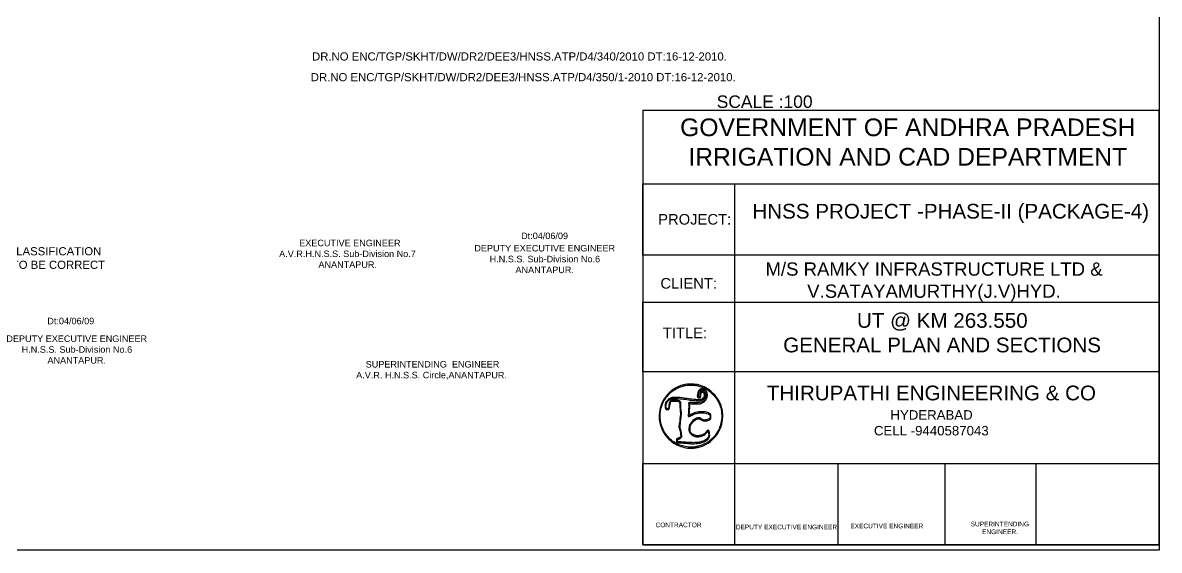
# Model space of a CAD drawing. Header units: millimetres. Extents: x 5124 to 6568637, y 2311 to 91879094.
# Drawn here: x 3557616 to 3578610, y 45929346 to 45939093 of the extents above; entities that cross this region are included whole.
import ezdxf

# ---------------------------------------------------------------- set-up
doc = ezdxf.new("R2010")
doc.units = ezdxf.units.MM
doc.header["$MEASUREMENT"] = 0
doc.layers.add('DRAWING', color=7, linetype='Continuous')
doc.layers.add('TEXT', color=7, linetype='Continuous')
doc.styles.get("Standard").update_dxf_attribs({"font": 'arial.ttf', "height": 120})

msp = doc.modelspace()

# ---------------------------------------------------------------- linework, layer by layer
for points in [[(3569861.6, 45932410.6, 0.011371), (3569796.8, 45932395, 0.02579), (3569748.8, 45932379.6, 0.027062), (3569704, 45932359.7, 0.013799), (3569650, 45932330.3, 0.049276), (3569601.3, 45932295.2, 0.020623), (3569542.9, 45932239.2, 0.020736), (3569488.1, 45932177.2, 0.039557), (3569450.4, 45932122.5, 0.070595), (3569390.1, 45931972.8, 0.067578), (3569372.5, 45931809.9, 0.067285), (3569399.1, 45931647.7, 0.06891), (3569467.7, 45931499.7, 0.057705), (3569548.3, 45931401.3, 0.054334), (3569650.8, 45931321.8, 0.05355), (3569769.6, 45931265.2, 0.052844), (3569898.2, 45931234.8, 0.040381), (3569970.6, 45931231.5, 0.03202), (3570048.6, 45931239.3, 0.031364), (3570126.7, 45931257.2, 0.03411), (3570199.8, 45931284.5, 0.075635), (3570346.1, 45931379.5, 0.073326), (3570459.4, 45931514.7, 0.073591), (3570528.5, 45931676.3, 0.077104), (3570546.4, 45931848.4, 0.004861), (3570543.5, 45931896.2, 0.019003), (3570540.3, 45931925.6, 0.02286), (3570535.2, 45931951.9, 0.009468), (3570526, 45931987, 0.065489), (3570469.4, 45932118.7, 0.057691), (3570378.5, 45932237.7, 0.058022), (3570263.5, 45932332.1, 0.068022), (3570135.7, 45932391.6, 0.035725), (3570071.3, 45932406.6, 0.021943), (3569993.9, 45932415.4, 0.021989), (3569918.5, 45932417.3, 0.048915)], [(3570104.9, 45932379, -0.010053), (3570147.1, 45932366.9, -0.02116), (3570179.2, 45932355.5, -0.022523), (3570209, 45932341.9, -0.013074), (3570243.5, 45932323, -0.040153), (3570307.9, 45932278.3, -0.032263), (3570369.7, 45932220.6, -0.031944), (3570424.2, 45932154.8, -0.036921), (3570466.9, 45932085.5, -0.012801), (3570481.4, 45932055.8, -0.018323), (3570492.6, 45932028.8, -0.011926), (3570500.4, 45932006.2, -0.421559), (3570498, 45932001.8, 0.438354), (3570497.6, 45932001, 0.035377), (3570498.7, 45931998.8, 0.030088), (3570500.5, 45931995.9, 0.016409), (3570503.1, 45931992.5, -0.136522), (3570515.8, 45931964.2, -0.015322), (3570524.2, 45931893.3, -0.019775), (3570527.9, 45931817.4, -0.035566), (3570524, 45931755.2, -0.046854), (3570497.9, 45931642.6, -0.049001), (3570451.6, 45931538.7, -0.049074), (3570386.1, 45931445.8, -0.047266), (3570302.9, 45931366.3, -0.036649), (3570258.1, 45931335.9, -0.020541), (3570199.6, 45931305.4, -0.020402), (3570140.8, 45931280.5, -0.050634), (3570095.6, 45931268.6, 0.011096), (3570087.2, 45931267.1, 0.006376), (3570077.2, 45931264.9, 0.006368), (3570067.1, 45931262.5, 0.010561), (3570058.7, 45931260.1, -0.075797), (3569980.8, 45931249, -0.036256), (3569879.8, 45931257.2, -0.035773), (3569777, 45931280.7, -0.053967), (3569692.7, 45931316.9, -0.043816), (3569597.3, 45931382.1, -0.050353), (3569519.4, 45931460.4, -0.04992), (3569458.3, 45931553.2, -0.041857), (3569412.5, 45931661.9, -0.041799), (3569399.1, 45931718.9, -0.022952), (3569391.8, 45931790.2, -0.022835), (3569391, 45931863.2, -0.036198), (3569397.7, 45931925.3, -0.027029), (3569410.6, 45931979.5, -0.021589), (3569430.2, 45932036.4, -0.021847), (3569454.2, 45932090.5, -0.030803), (3569480.5, 45932136.1, -0.030973), (3569512.7, 45932178.7, -0.014365), (3569559.3, 45932230.1, -0.013732), (3569607.2, 45932277.1, -0.048124), (3569641.5, 45932303.4, -0.015617), (3569668.8, 45932319.3, -0.006514), (3569706.6, 45932339.1, -0.006284), (3569744.1, 45932357.5, -0.02113), (3569769.2, 45932368.1, -0.047647), (3569844.7, 45932388.5, -0.034153), (3569931.7, 45932397.3, -0.033468), (3570021.3, 45932394.2, -0.039389)], [(3570138.8, 45932326, 0.079905), (3570123.3, 45932316.4, 0.042826), (3570107.6, 45932300.3, 0.042991), (3570095.1, 45932282.1, 0.097401), (3570089.9, 45932266.3, -0.017144), (3570088.5, 45932257.5, -0.007361), (3570086, 45932245.8, -0.007273), (3570083, 45932233.4, -0.009527), (3570079.9, 45932222.2, 0.057314), (3570075.9, 45932200.1, 0.105744), (3570078.6, 45932182.2, 0.129803), (3570087.8, 45932169.3, 0.112787), (3570102.5, 45932161.8, 0.089359), (3570120.1, 45932160.6, 0.205539), (3570131.4, 45932167, 0.119945), (3570138.3, 45932182.8, 0.023277), (3570142.2, 45932214.1, -0.017196), (3570145.9, 45932246, -0.101894), (3570151.6, 45932261.8, -0.209902), (3570161, 45932268.2, -0.109281), (3570175.5, 45932267.8, -0.199104), (3570193.6, 45932254.3, -0.104543), (3570202.9, 45932227.2, -0.087788), (3570201.2, 45932194.2, -0.092435), (3570188.2, 45932164.5, -0.140361), (3570158, 45932139.3, -0.085225), (3570112.5, 45932127.9, -0.045138), (3570041.1, 45932128.9, -0.010085), (3569920.1, 45932144, 0.001129), (3569802.8, 45932160.9, 0.010475), (3569751.9, 45932167, 0.019654), (3569713.4, 45932169.2, 0.009807), (3569664.5, 45932169.2, 0.021045), (3569613, 45932166, 0.064199), (3569578.9, 45932158, 0.07759), (3569551.7, 45932142.6, 0.04157), (3569523.4, 45932116.1, 0.033858), (3569504, 45932091.4, 0.055821), (3569491.5, 45932068, 0.056084), (3569484.6, 45932042.4, 0.03454), (3569482, 45932011.4, 0.036481), (3569483.9, 45931980.2, 0.103396), (3569491.1, 45931959.7, 0.148662), (3569504, 45931948.1, 0.109578), (3569522.9, 45931943.9, 0.120124), (3569541.5, 45931948.4, 0.145), (3569554.4, 45931960.8, 0.076305), (3569563.6, 45931985.1, 0.015923), (3569571.8, 45932030, -0.009484), (3569575.6, 45932052.3, -0.012925), (3569579.9, 45932072.3, -0.009784), (3569584.2, 45932088.6, -0.12767), (3569587.3, 45932093.9, -0.187867), (3569599.5, 45932099.3, -0.006627), (3569651.9, 45932100.8, -0.01166), (3569702.7, 45932100.5, -0.060862), (3569730.4, 45932096.3, -0.161099), (3569741.8, 45932088.6, -0.110854), (3569748.5, 45932074.3, -0.037878), (3569752.5, 45932046.3, -0.003666), (3569756.5, 45931977.7, 0.004284), (3569758, 45931952.7, 0.004704), (3569759.9, 45931928.5, 0.004401), (3569761.8, 45931907.9, 0.023561), (3569763.5, 45931896.7, -0.066487), (3569764.9, 45931876.9, -0.007257), (3569761.1, 45931831.2, -0.006419), (3569753.9, 45931764.9, -0.001903), (3569741.1, 45931663.6, 0.0101), (3569737.8, 45931633.6, 0.046767), (3569737.9, 45931616.2, 0.054451), (3569741.3, 45931600.4, 0.016832), (3569749.6, 45931577.4, -0.025497), (3569756.1, 45931558.7, -0.017703), (3569761.5, 45931537, -0.016989), (3569765.6, 45931513.9, -0.017395), (3569768.1, 45931490.6), (3569771.8, 45931440.8), (3569748.1, 45931427.5, -0.015536), (3569738.3, 45931422.4, -0.017122), (3569728.6, 45931418.1, -0.016739), (3569720.1, 45931415, -0.078777), (3569714.9, 45931414.2, 0.131176), (3569702.6, 45931410.9, 0.136592), (3569693.7, 45931401.9, 0.106124), (3569689.3, 45931387.6, 0.058162), (3569689.9, 45931369.1, 0.016688), (3569691.8, 45931358.8, 0.019181), (3569694.4, 45931349.1, 0.018627), (3569697.1, 45931341.2, 0.096084), (3569699.6, 45931337.2, 0.155202), (3569703.9, 45931334.8, 0.015688), (3569715.7, 45931332.7, 0.01847), (3569730.3, 45931331.2, 0.013691), (3569746.5, 45931330.5, -0.011921), (3569801.4, 45931328.5, -0.00413), (3569880.6, 45931323, -0.001098), (3569964.5, 45931316.3, -0.118504), (3569975.2, 45931312.8, 0.16291), (3569987.4, 45931309.9, 0.003581), (3570048.7, 45931316.1, 0.008625), (3570107.6, 45931323.4, 0.028406), (3570146, 45931331.1, 0.032579), (3570182.2, 45931343.1, 0.025466), (3570219.9, 45931360.6, 0.026004), (3570253, 45931380.4, 0.061344), (3570274.7, 45931399.3, 0.068447), (3570293.8, 45931427.3, 0.076262), (3570303.8, 45931458.4, 0.067476), (3570304.6, 45931494.2, 0.040065), (3570296.4, 45931536.2, 0.044341), (3570288.8, 45931556.2, 0.167899), (3570279.5, 45931565.6, 0.248042), (3570268.9, 45931565.3, 0.093969), (3570257.2, 45931555.4, -0.014529), (3570220.2, 45931512.1, -0.059632), (3570194.2, 45931489.6, -0.07471), (3570166.6, 45931476.4, -0.031322), (3570126.5, 45931466.8, -0.011719), (3570100.8, 45931462.9, -0.030157), (3570082.1, 45931461.7, -0.035481), (3570065.3, 45931462.8, -0.022756), (3570046, 45931466.4, -0.041651), (3570016.1, 45931476, -0.044873), (3569989.1, 45931490.3, -0.048687), (3569967.2, 45931507.6, -0.078972), (3569953, 45931526.6, -0.088886), (3569944.3, 45931553.8, -0.038681), (3569942.2, 45931591.8, -0.038538), (3569946.1, 45931630.8, -0.068656), (3569956, 45931661.5, -0.047822), (3569974, 45931691, -0.035478), (3569999, 45931720, -0.035754), (3570027.6, 45931744.8, -0.052131), (3570056.2, 45931762, -0.030465), (3570086.6, 45931773.9, -0.089851), (3570108.8, 45931776.9, -0.11423), (3570127.4, 45931771.7, -0.067663), (3570146.1, 45931758, 0.096235), (3570169.8, 45931742.5, 0.073317), (3570200, 45931735.1, 0.064558), (3570234.7, 45931736.3, 0.048869), (3570271.5, 45931746.2, 0.015923), (3570305.6, 45931760.3, 0.109612), (3570320, 45931771, 0.141247), (3570326.7, 45931785.7, 0.03256), (3570329, 45931813, 0.013265), (3570328.8, 45931834.2, 0.061516), (3570326.9, 45931846.3, 0.091027), (3570322.5, 45931855.2, 0.050414), (3570314.3, 45931864.1, 0.128873), (3570249.4, 45931897, 0.05989), (3570154.7, 45931906, 0.055893), (3570051.3, 45931891.7, 0.065288), (3569959.2, 45931855, -0.008116), (3569948.1, 45931849, -0.012981), (3569938.4, 45931844.3, -0.006773), (3569930.2, 45931840.7, -0.304845), (3569928.5, 45931841.1, -0.211798), (3569927.7, 45931843.1, -0.000838), (3569929, 45931867.5, -0.003985), (3569930.7, 45931895.4, -0.002472), (3569933.1, 45931928.1, 0.004385), (3569935.5, 45931962.3, 0.005065), (3569937.1, 45931995, 0.004554), (3569938, 45932022.7, 0.029433), (3569937.5, 45932036.6), (3569935.2, 45932060.3), (3569963.1, 45932056, 0.022308), (3569978.3, 45932054.3, 0.005402), (3570003.6, 45932052.9, 0.005531), (3570032.6, 45932052, 0.005473), (3570061.8, 45932051.7, 0.006594), (3570103, 45932052.3, 0.031106), (3570126.6, 45932054.5, 0.045299), (3570145.3, 45932059.1, 0.025886), (3570166.9, 45932067.9, 0.074598), (3570207.2, 45932094.6, 0.070434), (3570238.9, 45932132.5, 0.07263), (3570258, 45932176.5, 0.089071), (3570261.9, 45932221, 0.01957), (3570257.7, 45932253.2, 0.056074), (3570251.5, 45932274.8, 0.065261), (3570241.2, 45932292.6, 0.034277), (3570224.2, 45932311.9, 0.027009), (3570212.6, 45932322.2, 0.068734), (3570202.8, 45932328, 0.07176), (3570192.2, 45932330.8, 0.031521), (3570177.6, 45932331.5, 0.016443), (3570166.5, 45932331, 0.015199), (3570155.2, 45932329.7, 0.015395), (3570145.3, 45932328, 0.04795)], [(3570204.4, 45932305.7, -0.056619), (3570221.6, 45932288, -0.070112), (3570233.1, 45932268.1, -0.063176), (3570239.4, 45932244.1, -0.036102), (3570241.1, 45932214.2, -0.026103), (3570239, 45932183.7, -0.05922), (3570233.5, 45932161.2, -0.061276), (3570223.1, 45932141.1, -0.029698), (3570205.3, 45932118.2, -0.094532), (3570170.5, 45932091, -0.069609), (3570124.3, 45932074.9, -0.05177), (3570063.1, 45932069.2, -0.023109), (3569982.3, 45932073.9, 0.014899), (3569941.9, 45932076.8, 0.124815), (3569924.2, 45932073.1, 0.252886), (3569916.7, 45932062.7, 0.073732), (3569917.1, 45932042.1, -0.042717), (3569918.2, 45932028.1, -0.005288), (3569917.8, 45931997.5, -0.006212), (3569916.5, 45931961, -0.005103), (3569914.1, 45931922.1, 0.004606), (3569911.6, 45931880.1, 0.010714), (3569910.6, 45931848.6, 0.007341), (3569910.8, 45931824.7, 0.193504), (3569913.3, 45931818.9, 0.272952), (3569918.5, 45931817.6, 0.017404), (3569934.2, 45931822.7, 0.018882), (3569955.2, 45931831.3, 0.007944), (3569982.8, 45931844.3, -0.00991), (3570020.1, 45931861.8, -0.029968), (3570046.3, 45931871.6, -0.03192), (3570072.6, 45931877.8, -0.012489), (3570109.6, 45931883.3, -0.031624), (3570172.3, 45931886.8, -0.042774), (3570228.8, 45931881.6, -0.049658), (3570275, 45931868.5, -0.102801), (3570306.3, 45931848, -0.146745), (3570312.3, 45931836.8, -0.055372), (3570314, 45931818.9, -0.054274), (3570311.6, 45931800, -0.094139), (3570305.1, 45931785.7, -0.119575), (3570291.4, 45931773.7, -0.039208), (3570266.6, 45931763, -0.03788), (3570237.2, 45931755.5, -0.043914), (3570208.5, 45931752.9, -0.027336), (3570191.7, 45931753.9, -0.068469), (3570179.9, 45931756.8, -0.065144), (3570168.9, 45931763, -0.022939), (3570155, 45931774.5, 0.07041), (3570131.3, 45931790.5, 0.111511), (3570107.6, 45931796.1, 0.08847), (3570080, 45931791.4, 0.032101), (3570043.3, 45931775.5, 0.049567), (3570012.1, 45931755.5, 0.035227), (3569981.5, 45931727.5, 0.034846), (3569954.6, 45931695, 0.044392), (3569934.9, 45931661.4, 0.072348), (3569927.3, 45931636.9, 0.020236), (3569922.8, 45931597, 0.012952), (3569920.9, 45931556.8, 0.265664), (3569926.5, 45931546.5, -0.115377), (3569928.7, 45931544.2, -0.049412), (3569930.7, 45931540.3, -0.04534), (3569932, 45931535.6, -0.044785), (3569932.4, 45931530.6, 0.179828), (3569938.6, 45931513.9, 0.032309), (3569962.3, 45931489.8, 0.035345), (3569991, 45931467.5, 0.067561), (3570017.2, 45931454.8, 0.028537), (3570047.5, 45931446.7, 0.039847), (3570075.3, 45931443.2, 0.038236), (3570104.2, 45931444.1, 0.023572), (3570137.8, 45931449.3, 0.033201), (3570172.4, 45931458.8, 0.052304), (3570200.3, 45931471.9, 0.054197), (3570224.1, 45931490.1, 0.038969), (3570246.5, 45931515, -0.007998), (3570255.1, 45931525.8, -0.011914), (3570262.9, 45931534.9, -0.007046), (3570269.7, 45931542.2, -0.189724), (3570272.1, 45931543.3, -0.31512), (3570274, 45931542.1, -0.012989), (3570277.1, 45931534.4, -0.018519), (3570280.4, 45931524.4, -0.0116), (3570283.5, 45931512.5, -0.076654), (3570287.2, 45931467.9, -0.116551), (3570275.7, 45931430.9, -0.101292), (3570247.2, 45931399.5, -0.047771), (3570200, 45931371.4, -0.047916), (3570138.7, 45931349.3, -0.038807), (3570069.9, 45931337.4, -0.030246), (3569985.3, 45931334.5, -0.013533), (3569873.9, 45931340.4, 0.003397), (3569838.1, 45931343, 0.003258), (3569801.7, 45931345.2, 0.003226), (3569769.6, 45931346.8, 0.011736), (3569749.2, 45931347.1), (3569710.7, 45931346.9), (3569710.7, 45931365.1), (3569710.7, 45931379.4), (3569710.7, 45931388, -0.255878), (3569711.9, 45931390.3, -0.021331), (3569717.8, 45931393.7, -0.024284), (3569725.6, 45931397.3, -0.016153), (3569734.8, 45931400.7, 0.029102), (3569745.2, 45931404.8, 0.019825), (3569756.5, 45931410.7, 0.020023), (3569767, 45931417.2, 0.037497), (3569774.8, 45931423.4, 0.047773), (3569783.8, 45931433.6, 0.109676), (3569787.9, 45931442.9, 0.059805), (3569789, 45931456.3, 0.007063), (3569787.2, 45931486.2, 0.017193), (3569785, 45931507.3, 0.01193), (3569781.1, 45931531, 0.012048), (3569776.2, 45931553.5, 0.024163), (3569771.1, 45931571, -0.021994), (3569764.6, 45931593, -0.038871), (3569761.4, 45931611.6, -0.030789), (3569760.8, 45931633.3, -0.009072), (3569762.5, 45931666.5, -0.001709), (3569764.3, 45931690.3, -0.001884), (3569766.1, 45931713.4, -0.001751), (3569767.8, 45931733.1, -0.009616), (3569769, 45931743.7, 0.002783), (3569778.7, 45931821.1, 0.015642), (3569782.3, 45931862.7, 0.027419), (3569782.3, 45931892.9, 0.025052), (3569779.1, 45931923.9, -0.013359), (3569776.5, 45931944.4, -0.007032), (3569774.3, 45931969.9, -0.006991), (3569772.7, 45931996.2, -0.010691), (3569772.2, 45932019, 0.009817), (3569771.3, 45932060.3, 0.054013), (3569768, 45932082.3, 0.099692), (3569761.1, 45932096.4, 0.084336), (3569748.9, 45932107.7, 0.111049), (3569727, 45932115.9, 0.01671), (3569679.9, 45932120.9, 0.019303), (3569631.8, 45932122.4, 0.061247), (3569599.9, 45932118.3, 0.116126), (3569581.5, 45932108.7, 0.097571), (3569568, 45932091.4, 0.067516), (3569558.7, 45932064.5, 0.026486), (3569553, 45932025.6, -0.029178), (3569547.8, 45931991.8, -0.08956), (3569539.1, 45931970.4, -0.186289), (3569527.4, 45931961.8, -0.209405), (3569513.6, 45931963.8, -0.132851), (3569503.3, 45931974.9, -0.091992), (3569498.1, 45931991.5, -0.064225), (3569498.4, 45932014.1, -0.027894), (3569504.2, 45932043.6, -0.043994), (3569514.3, 45932072.1, -0.055217), (3569528.6, 45932096.2, -0.053692), (3569548.1, 45932117, -0.038475), (3569573.9, 45932135.9, -0.115688), (3569614.6, 45932149.5, -0.031518), (3569682.7, 45932151.7, -0.022483), (3569779.9, 45932144.2, -0.007666), (3569920.1, 45932124.9, 0.006179), (3569963.1, 45932118.9, 0.0054), (3570008.2, 45932113.6, 0.005436), (3570049, 45932109.7, 0.016056), (3570077.2, 45932108.2, 0.009603), (3570108.7, 45932108.2, 0.036421), (3570128.3, 45932110, 0.048057), (3570144.6, 45932114.3, 0.026799), (3570163.4, 45932122.5, 0.051449), (3570189.7, 45932139.2, 0.079901), (3570207.8, 45932159, 0.083725), (3570218.3, 45932182.8, 0.062275), (3570221.9, 45932211.2, 0.027547), (3570221.1, 45932225.6, 0.025908), (3570218.7, 45932240, 0.027051), (3570215.1, 45932253.3, 0.042534), (3570210.4, 45932264.2, 0.029286), (3570202.9, 45932276.4, 0.113768), (3570196.4, 45932282.3, 0.10469), (3570187.7, 45932285, 0.022841), (3570171.9, 45932285.7, 0.022154), (3570156, 45932285, 0.107946), (3570147.5, 45932282.3, 0.118554), (3570141.2, 45932276.4, 0.029201), (3570134.1, 45932264.1, 0.04357), (3570129.9, 45932253.4, 0.022936), (3570126.5, 45932239.5, 0.022268), (3570124.1, 45932224.5, 0.027017), (3570123.4, 45932210.2, -0.013965), (3570122.9, 45932194.9, -0.050225), (3570121.4, 45932185.3, -0.097184), (3570118.8, 45932179.9, -0.23583), (3570114.9, 45932177.9, -0.162421), (3570104.1, 45932181.5, -0.180712), (3570098.2, 45932190.7, -0.084641), (3570097.5, 45932207.7, -0.019045), (3570102.3, 45932236.5, -0.042593), (3570112.5, 45932271.1, -0.090406), (3570127.2, 45932294.8, -0.113659), (3570146.7, 45932308.6, -0.096515), (3570171.5, 45932313.4, -0.029399), (3570181.2, 45932312.8, -0.028215), (3570190.8, 45932311.1, -0.029397), (3570199.1, 45932308.7, -0.08398)]]:
    msp.add_lwpolyline(points, format="xyb", close=True)
at = {"layer": 'DRAWING'}
msp.add_lwpolyline([(3532836, 45958207.5), (3578609.5, 45958207.5), (3578609.5, 45929346.5), (3532836, 45929346.5)], close=True, dxfattribs=at)
at = {"layer": 'TEXT'}
for points in [[(3578609.5, 45937470.6), (3569068.7, 45937470.6), (3569068.7, 45929446), (3578609.5, 45929446)], [(3569068.7, 45936118.8), (3578609.5, 45936118.8), (3578609.5, 45934795.9), (3569068.7, 45934795.9)], [(3569068.7, 45933932.1), (3578609.5, 45933932.1), (3578609.5, 45932641.1), (3569068.7, 45932641.1)], [(3569068.7, 45930951.7), (3578609.5, 45930951.7), (3578609.5, 45929446), (3569068.7, 45929446)]]:
    msp.add_lwpolyline(points, close=True, dxfattribs=at)
for points in [[(3570762.8, 45936118.8), (3570762.8, 45929446)], [(3572669.2, 45930951.7), (3572669.2, 45929446)], [(3574648.8, 45930951.7), (3574648.8, 45929446)], [(3576329.5, 45930951.7), (3576329.5, 45929446)]]:
    msp.add_lwpolyline(points, dxfattribs=at)

# ---------------------------------------------------------------- texts
for s, height, p in [('SCALE :100', 230.43, (3570434.2, 45937518.7)), ('Dt:04/06/09', 120, (3566822, 45935095.1)), ('Dt:04/06/09', 120, (3558070.9, 45933521.7)), ('CONTRACTOR', 86.36, (3569304.3, 45929771.6))]:
    msp.add_text(s, height=height, dxfattribs=at).set_placement(p)
at = {"layer": 'TEXT', "attachment_point": 1}
for s, insert, char_height, width in [('DR.NO ENC/TGP/SKHT/DW/DR2/DEE3/HNSS.ATP/D4/340/2010 DT:16-12-2010. ', (3562960.1, 45938544.7), 150, 7800.673), ('DR.NO ENC/TGP/SKHT/DW/DR2/DEE3/HNSS.ATP/D4/350/1-2010 DT:16-12-2010. ', (3562937.1, 45938162.2), 150, 8015.336), ('PROJECT:', (3569353.4, 45935558.6), 195.45, 1823.581), ('\\pi775.06;  EXECUTIVE ENGINEER\\P\\pi498.19;A.V.R.H.N.S.S. Sub-Division No.7\\P\\pi1223.8;ANANTAPUR.', (3561855, 45935083.5), 120, 3513.509), ('CERTIFIED THAT THE SOIL CLASSIFICATION WAS VERIFIED ARE FOUND TO BE CORRECT', (3554562.6, 45934945.7), 150, 4821.949), ('\\pi464.83;DEPUTY EXECUTIVE ENGINEER\\P\\pi747.15;H.N.S.S. Sub-Division No.6 \\P\\pi1223.8;ANANTAPUR.', (3565493.6, 45934986.9), 120, 3513.509), ('\\pi13.947;M/S RAMKY INFRASTRUCTURE LTD &\\P\\pi784.16;V.SATAYAMURTHY(J.V)HYD.', (3571321.8, 45934664.8), 245.357, 6221.894), ('CLIENT:', (3569394.8, 45934375.7), 195.45, 1823.581), ('\\pi2670;UT @ KM 263.550\\P\\pi1307;GENERAL PLAN AND SECTIONS  ', (3570355.9, 45933728.6), 272.045, 8445.016), ('TITLE:', (3569439.8, 45933459.7), 195.45, 1059.829), ('\\pi464.83;DEPUTY EXECUTIVE ENGINEER\\P\\pi747.15;H.N.S.S. Sub-Division No.6 \\P\\pi1223.8;ANANTAPUR.', (3556849.6, 45933315.2), 120, 3513.509), ('\\pi500.36; SUPERINTENDING  ENGINEER\\P\\pi371.47;A.V.R. H.N.S.S. Circle,ANANTAPUR.', (3563404.4, 45932842.7), 120, 3513.509), ('\\pi1194.9;THIRUPATHI ENGINEERING & CO\\P\\pi3478.3;{\\H0.64302x;HYDERABAD\\P\\pi3174.3;CELL -9440587043}', (3570165, 45932388.6), 272.045, 8445.016), ('DEPUTY EXECUTIVE ENGINEER  ', (3570788.1, 45929819.6), 86.359, 2425.438), ('  EXECUTIVE ENGINEER  ', (3572836, 45929838.3), 86.359, 2425.438), ('\\pi227.48;SUPERINTENDING \\P\\pi438.78;ENGINEER.', (3574897.5, 45929874.8), 86.359, 1521.195)]:
    msp.add_mtext(s, dxfattribs=dict(at, insert=insert, char_height=char_height, width=width))
at = {"layer": 'TEXT', "color": 7, "width": 9310.054, "attachment_point": 5}
for s, insert, char_height in [('GOVERNMENT OF ANDHRA PRADESH\\PIRRIGATION AND CAD DEPARTMENT', (3573964.2, 45936886), 326.454), ('HNSS PROJECT -PHASE-II (PACKAGE-4)', (3574757.5, 45935569.7), 272.045)]:
    msp.add_mtext(s, dxfattribs=dict(at, insert=insert, char_height=char_height))

doc.saveas('drawing.dxf')
